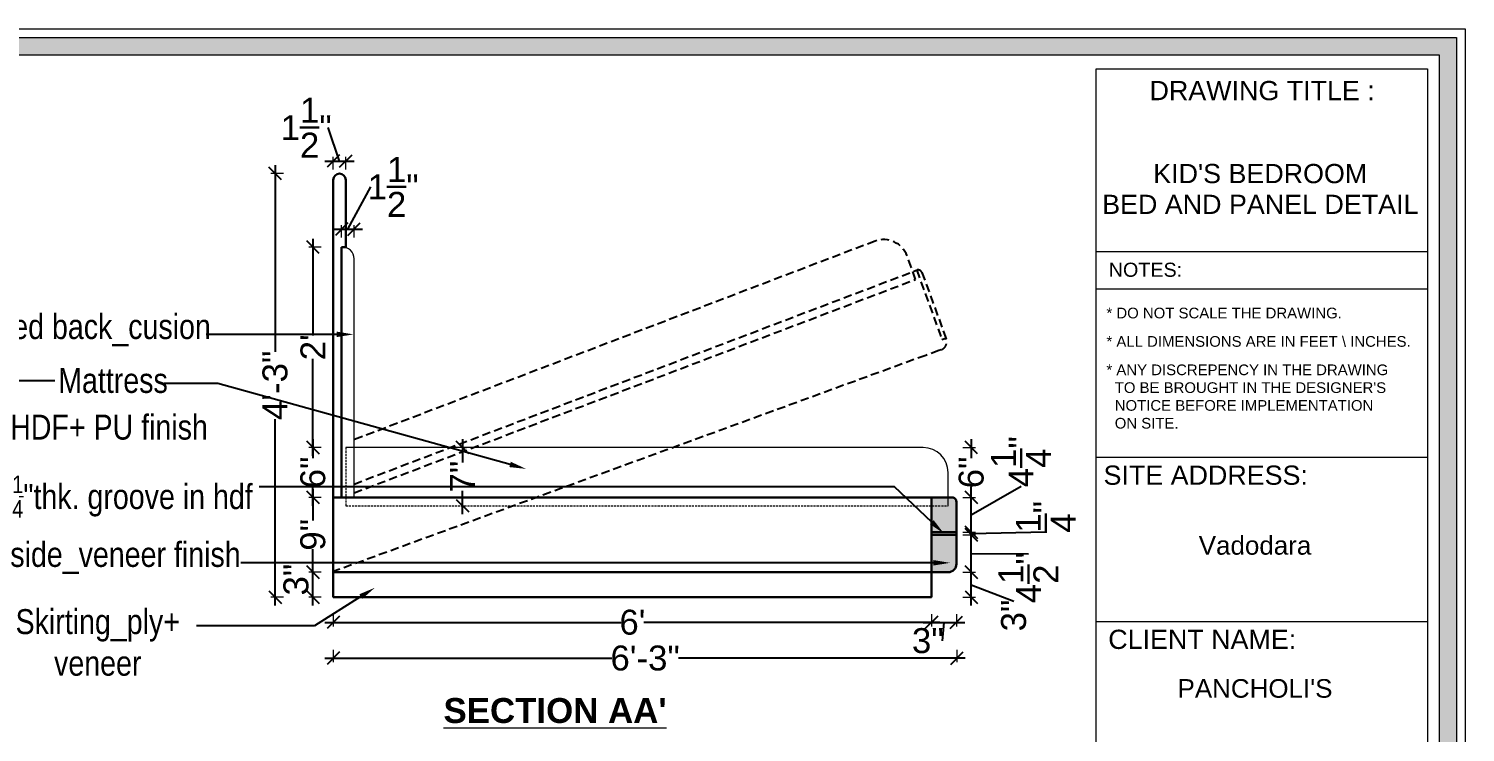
# Model space of a CAD drawing. Header units: millimetres. Extents: x 56222 to 3066687, y -650199 to -121287.
# Drawn here: x 131903.8 to 132076.5, y -183311.7 to -183227.1 of the extents above; entities that cross this region are included whole.
import ezdxf
from ezdxf import colors
from ezdxf.entities.mleader import LeaderData, LeaderLine
from ezdxf.enums import TextEntityAlignment as Align
from ezdxf.math import Vec2, Vec3

# ---------------------------------------------------------------- set-up
doc = ezdxf.new("R2010")
doc.units = ezdxf.units.MM
doc.header["$MEASUREMENT"] = 0
doc.header["$PDMODE"] = 35
for name, pattern in [('00 . GROUND FLOOR$0$DASHED', [0.75, 0.5, -0.25]), ('00-Floor Plan$0$DASHED', [0.75, 0.5, -0.25]), ('DASHEDX2', [1.5, 1, -0.5])]:
    doc.linetypes.add(name, pattern=pattern)
doc.layers.get('Defpoints').update_dxf_attribs({"color": 220})
for name, color, linetype, lineweight in [('$TD_AUDIT_GENERATED_(A0BDF17)', 32, 'Continuous', 30), ('DIM.', 250, 'Continuous', 13), ('Dimension', 10, 'DASHEDX2', 20), ('FURNITURE', 32, 'Continuous', 9), ('NAME PLATE', 7, 'Continuous', 25), ('Text', 7, 'Continuous', 15), ('wall', 7, 'Continuous', 30)]:
    doc.layers.add(name, color=color, linetype=linetype, lineweight=lineweight)
doc.layers.add('AR HATCH-7', color=7, linetype='Continuous')
doc.styles.add('Arial', font='arial.ttf')
doc.styles.get("Standard").update_dxf_attribs({"font": 'arial.ttf', "height": 6})
doc.styles.add('style4', font='ARIALN.TTF')
doc.dimstyles.new('Archana', dxfattribs={"dimtxt": 3, "dimasz": 1.5, "dimexe": 0.5, "dimexo": 0.5, "dimgap": 0, "dimtad": 0, "dimzin": 0, "dimdsep": 46, "dimlunit": 4, "dimtxsty": 'Arial', "dimblk": 'OBLIQUE', "dimcen": 0, "dimdle": 1, "dimclrd": 1, "dimclre": 1, "dimclrt": 5, "dimadec": 0, "dimazin": 0, "dimtfac": 1, "dimtofl": 0, "dimtmove": 1, "dimatfit": 3, "dimfxl": 1, "dimfxlon": 1, "dimtolj": 1, "dimtzin": 0, "dimlwd": 25, "dimlwe": -1, "dimarcsym": 0})

# ---------------------------------------------------------------- blocks, each defined once
blk = doc.blocks.new('_Oblique')
at = {"layer": 'wall', "color": 0, "lineweight": -2}
blk.add_line((-0.5, -0.5), (0.5, 0.5), dxfattribs=at)
blk = doc.blocks.new('*D817')
at = {"layer": 'Defpoints', "color": 0, "lineweight": 30, "transparency": 16777216}
for p in [(131937.94, -183292.45), (131940.39, -183292.45), (131940.39, -183295.45)]:
    blk.add_point(p, dxfattribs=at)
at = {"layer": 'FURNITURE', "color": 1, "lineweight": 25, "transparency": 16777216}
blk.add_line((131937.94, -183296.45), (131937.94, -183291.45), dxfattribs=at)
at = {"layer": 'FURNITURE', "color": 1, "transparency": 16777216}
for p, q in [((131938.94, -183292.45), (131937.44, -183292.45)), ((131938.94, -183295.45), (131937.44, -183295.45))]:
    blk.add_line(p, q, dxfattribs=at)
at = {"layer": 'FURNITURE', "color": 1, "lineweight": 25, "transparency": 16777216, "xscale": 1.5, "yscale": 1.5, "zscale": 1.5}
for p, rotation in [((131937.94, -183292.45), 90), ((131937.94, -183295.45), 270)]:
    blk.add_blockref('_Oblique', p, dxfattribs=dict(at, rotation=rotation))
at = {"layer": 'FURNITURE', "color": 5, "lineweight": 30, "transparency": 16777216, "insert": (131935.91, -183293.34), "char_height": 3, "attachment_point": 5, "rotation": 90, "style": 'Arial'}
blk.add_mtext('\\A1;3"', dxfattribs=at)
blk = doc.blocks.new('*D818')
at = {"layer": 'Defpoints', "color": 0, "lineweight": 30, "transparency": 16777216}
for p in [(131937.94, -183283.45), (131940.39, -183283.45), (131940.39, -183292.45)]:
    blk.add_point(p, dxfattribs=at)
at = {"layer": 'FURNITURE', "color": 1, "lineweight": 25, "transparency": 16777216}
for p, q in [((131937.94, -183282.45), (131937.94, -183286.22)), ((131937.94, -183293.45), (131937.94, -183289.67))]:
    blk.add_line(p, q, dxfattribs=at)
at = {"layer": 'FURNITURE', "color": 1, "transparency": 16777216}
for p, q in [((131938.94, -183283.45), (131937.44, -183283.45)), ((131938.94, -183292.45), (131937.44, -183292.45))]:
    blk.add_line(p, q, dxfattribs=at)
at = {"layer": 'FURNITURE', "color": 1, "lineweight": 25, "transparency": 16777216, "xscale": 1.5, "yscale": 1.5, "zscale": 1.5}
for p, rotation in [((131937.94, -183283.45), 90), ((131937.94, -183292.45), 270)]:
    blk.add_blockref('_Oblique', p, dxfattribs=dict(at, rotation=rotation))
at = {"layer": 'FURNITURE', "color": 5, "lineweight": 30, "transparency": 16777216, "insert": (131937.94, -183287.95), "char_height": 3, "attachment_point": 5, "rotation": 90, "style": 'Arial'}
blk.add_mtext('\\A1;9"', dxfattribs=at)
blk = doc.blocks.new('*D819')
at = {"layer": 'Defpoints', "color": 0, "lineweight": 30, "transparency": 16777216}
for p in [(131937.94, -183253.34), (131941.89, -183253.34, 0), (131941.89, -183277.45, 0)]:
    blk.add_point(p, dxfattribs=at)
at = {"layer": 'FURNITURE', "color": 1, "transparency": 16777216}
for p, q in [((131938.94, -183253.34), (131937.44, -183253.34)), ((131938.94, -183277.45), (131937.44, -183277.45))]:
    blk.add_line(p, q, dxfattribs=at)
at = {"layer": 'FURNITURE', "color": 1, "lineweight": 25, "transparency": 16777216}
for p, q in [((131937.94, -183252.34), (131937.94, -183263.99)), ((131937.94, -183278.45), (131937.94, -183266.8))]:
    blk.add_line(p, q, dxfattribs=at)
at = {"layer": 'FURNITURE', "color": 1, "lineweight": 25, "transparency": 16777216, "xscale": 1.5, "yscale": 1.5, "zscale": 1.5}
for p, rotation in [((131937.94, -183253.34), 90), ((131937.94, -183277.45), 270)]:
    blk.add_blockref('_Oblique', p, dxfattribs=dict(at, rotation=rotation))
at = {"layer": 'FURNITURE', "color": 5, "lineweight": 30, "transparency": 16777216, "insert": (131937.94, -183265.39), "char_height": 3, "attachment_point": 5, "rotation": 90, "style": 'Arial'}
blk.add_mtext("\\A1;2'", dxfattribs=at)
blk = doc.blocks.new('*D820')
at = {"layer": 'Defpoints', "color": 0, "lineweight": 30, "transparency": 16777216}
for p in [(131941.89, -183242.99), (131940.39, -183245.24), (131941.89, -183245.24)]:
    blk.add_point(p, dxfattribs=at)
at = {"layer": 'FURNITURE', "color": 1, "lineweight": 25, "transparency": 16777216}
for p, q in [((131941.14, -183242.99), (131939.79, -183238.97)), ((131939.39, -183242.99), (131942.89, -183242.99))]:
    blk.add_line(p, q, dxfattribs=at)
at = {"layer": 'FURNITURE', "color": 1, "transparency": 16777216}
for p, q in [((131940.39, -183243.99), (131940.39, -183242.49)), ((131941.89, -183243.99), (131941.89, -183242.49))]:
    blk.add_line(p, q, dxfattribs=at)
at = {"layer": 'FURNITURE', "color": 1, "lineweight": 25, "transparency": 16777216, "xscale": 1.5, "yscale": 1.5, "zscale": 1.5, "rotation": 180}
blk.add_blockref('_Oblique', (131940.39, -183242.99), dxfattribs=at)
at = {"layer": 'FURNITURE', "color": 1, "lineweight": 25, "transparency": 16777216, "xscale": 1.5, "yscale": 1.5, "zscale": 1.5}
blk.add_blockref('_Oblique', (131941.89, -183242.99), dxfattribs=at)
at = {"layer": 'FURNITURE', "color": 5, "lineweight": 30, "transparency": 16777216, "insert": (131937.12, -183238.97), "char_height": 3, "attachment_point": 5, "style": 'Arial'}
blk.add_mtext('\\A1;1{\\H1x;\\S1/2;}"', dxfattribs=at)
blk = doc.blocks.new('*D821')
at = {"layer": 'Defpoints', "color": 0, "lineweight": 30, "transparency": 16777216}
for p in [(131942.89, -183251.19), (131941.39, -183256.37), (131942.89, -183256.37, 0)]:
    blk.add_point(p, dxfattribs=at)
at = {"layer": 'FURNITURE', "color": 1, "lineweight": 25, "transparency": 16777216}
for p, q in [((131942.14, -183251.19), (131944.9, -183246.1)), ((131940.39, -183251.19), (131943.89, -183251.19))]:
    blk.add_line(p, q, dxfattribs=at)
at = {"layer": 'FURNITURE', "color": 1, "transparency": 16777216}
for p, q in [((131941.39, -183252.19), (131941.39, -183250.69)), ((131942.89, -183252.19), (131942.89, -183250.69))]:
    blk.add_line(p, q, dxfattribs=at)
at = {"layer": 'FURNITURE', "color": 1, "lineweight": 25, "transparency": 16777216, "xscale": 1.5, "yscale": 1.5, "zscale": 1.5, "rotation": 180}
blk.add_blockref('_Oblique', (131941.39, -183251.19), dxfattribs=at)
at = {"layer": 'FURNITURE', "color": 1, "lineweight": 25, "transparency": 16777216, "xscale": 1.5, "yscale": 1.5, "zscale": 1.5}
blk.add_blockref('_Oblique', (131942.89, -183251.19), dxfattribs=at)
at = {"layer": 'FURNITURE', "color": 5, "lineweight": 30, "transparency": 16777216, "insert": (131947.58, -183246.1), "char_height": 3, "attachment_point": 5, "style": 'Arial'}
blk.add_mtext('\\A1;1{\\H1x;\\S1/2;}"', dxfattribs=at)
blk = doc.blocks.new('*D822')
at = {"layer": 'Defpoints', "color": 0, "lineweight": 30, "transparency": 16777216}
for p in [(132012.33, -183292.45), (131940.39, -183295.45), (132012.33, -183298.48)]:
    blk.add_point(p, dxfattribs=at)
at = {"layer": 'FURNITURE', "color": 1, "lineweight": 25, "transparency": 16777216}
for p, q in [((131939.39, -183298.48), (131974.97, -183298.48)), ((132013.33, -183298.48), (131977.75, -183298.48))]:
    blk.add_line(p, q, dxfattribs=at)
at = {"layer": 'FURNITURE', "color": 1, "transparency": 16777216}
for p, q in [((131940.39, -183297.48), (131940.39, -183298.98)), ((132012.33, -183297.48), (132012.33, -183298.98))]:
    blk.add_line(p, q, dxfattribs=at)
at = {"layer": 'FURNITURE', "color": 1, "lineweight": 25, "transparency": 16777216, "xscale": 1.5, "yscale": 1.5, "zscale": 1.5, "rotation": 180}
blk.add_blockref('_Oblique', (131940.39, -183298.48), dxfattribs=at)
at = {"layer": 'FURNITURE', "color": 1, "lineweight": 25, "transparency": 16777216, "xscale": 1.5, "yscale": 1.5, "zscale": 1.5}
blk.add_blockref('_Oblique', (132012.33, -183298.48), dxfattribs=at)
at = {"layer": 'FURNITURE', "color": 5, "lineweight": 30, "transparency": 16777216, "insert": (131976.36, -183298.48), "char_height": 3, "attachment_point": 5, "style": 'Arial'}
blk.add_mtext("\\A1;6'", dxfattribs=at)
blk = doc.blocks.new('*D823')
at = {"layer": 'Defpoints', "color": 0, "lineweight": 30, "transparency": 16777216}
for p in [(131940.39, -183244.49), (131933.39, -183295.45), (131940.39, -183295.45)]:
    blk.add_point(p, dxfattribs=at)
at = {"layer": 'FURNITURE', "color": 1, "lineweight": 25, "transparency": 16777216}
for p, q in [((131933.39, -183243.49), (131933.39, -183265.92)), ((131933.39, -183296.45), (131933.39, -183274.02))]:
    blk.add_line(p, q, dxfattribs=at)
at = {"layer": 'FURNITURE', "color": 1, "transparency": 16777216}
for p, q in [((131934.39, -183244.49), (131932.89, -183244.49)), ((131934.39, -183295.45), (131932.89, -183295.45))]:
    blk.add_line(p, q, dxfattribs=at)
at = {"layer": 'FURNITURE', "color": 1, "lineweight": 25, "transparency": 16777216, "xscale": 1.5, "yscale": 1.5, "zscale": 1.5}
for p, rotation in [((131933.39, -183244.49), 90), ((131933.39, -183295.45), 270)]:
    blk.add_blockref('_Oblique', p, dxfattribs=dict(at, rotation=rotation))
at = {"layer": 'FURNITURE', "color": 5, "lineweight": 30, "transparency": 16777216, "insert": (131933.39, -183269.97), "char_height": 3, "attachment_point": 5, "rotation": 90, "style": 'Arial'}
blk.add_mtext('\\A1;4\'-3"', dxfattribs=at)
blk = doc.blocks.new('*D824')
at = {"layer": 'Defpoints', "color": 0, "lineweight": 30, "transparency": 16777216}
for p in [(131955.92, -183277.45), (131955.92, -183284.45, 0), (131955.92, -183284.45)]:
    blk.add_point(p, dxfattribs=at)
at = {"layer": 'FURNITURE', "color": 1, "lineweight": 25, "transparency": 16777216}
for p, q in [((131955.92, -183276.45), (131955.92, -183279.24)), ((131955.92, -183285.45), (131955.92, -183282.66))]:
    blk.add_line(p, q, dxfattribs=at)
at = {"layer": 'FURNITURE', "color": 1, "transparency": 16777216}
for p, q in [((131955.92, -183277.45), (131956.42, -183277.45)), ((131955.92, -183284.45), (131956.42, -183284.45))]:
    blk.add_line(p, q, dxfattribs=at)
at = {"layer": 'FURNITURE', "color": 1, "lineweight": 25, "transparency": 16777216, "xscale": 1.5, "yscale": 1.5, "zscale": 1.5}
for p, rotation in [((131955.92, -183277.45), 90), ((131955.92, -183284.45), 270)]:
    blk.add_blockref('_Oblique', p, dxfattribs=dict(at, rotation=rotation))
at = {"layer": 'FURNITURE', "color": 5, "lineweight": 30, "transparency": 16777216, "insert": (131955.92, -183280.95), "char_height": 3, "attachment_point": 5, "rotation": 90, "style": 'Arial'}
blk.add_mtext('\\A1;7"', dxfattribs=at)
blk = doc.blocks.new('*D825')
at = {"layer": 'Defpoints', "color": 0, "lineweight": 30, "transparency": 16777216}
for p in [(132015.33, -183288.97), (132012.33, -183292.45), (132015.33, -183298.48)]:
    blk.add_point(p, dxfattribs=at)
at = {"layer": 'FURNITURE', "color": 1, "lineweight": 25, "transparency": 16777216}
for p, q in [((132011.33, -183298.48), (132016.33, -183298.48)), ((132013.83, -183298.48), (132013.61, -183300.7))]:
    blk.add_line(p, q, dxfattribs=at)
at = {"layer": 'FURNITURE', "color": 1, "transparency": 16777216}
for p, q in [((132012.33, -183297.48), (132012.33, -183298.98)), ((132015.33, -183297.48), (132015.33, -183298.98))]:
    blk.add_line(p, q, dxfattribs=at)
at = {"layer": 'FURNITURE', "color": 1, "lineweight": 25, "transparency": 16777216, "xscale": 1.5, "yscale": 1.5, "zscale": 1.5, "rotation": 180}
blk.add_blockref('_Oblique', (132012.33, -183298.48), dxfattribs=at)
at = {"layer": 'FURNITURE', "color": 1, "lineweight": 25, "transparency": 16777216, "xscale": 1.5, "yscale": 1.5, "zscale": 1.5}
blk.add_blockref('_Oblique', (132015.33, -183298.48), dxfattribs=at)
at = {"layer": 'FURNITURE', "color": 5, "lineweight": 30, "transparency": 16777216, "insert": (132011.89, -183300.7), "char_height": 3, "attachment_point": 5, "style": 'Arial'}
blk.add_mtext('\\A1;3"', dxfattribs=at)
blk = doc.blocks.new('*D826')
at = {"layer": 'Defpoints', "color": 0, "lineweight": 30, "transparency": 16777216}
for p in [(131940.39, -183291.33, 0), (132015.39, -183291.33), (131940.39, -183302.79)]:
    blk.add_point(p, dxfattribs=at)
at = {"layer": 'FURNITURE', "color": 1, "transparency": 16777216}
for p, q in [((131940.39, -183301.79), (131940.39, -183303.29)), ((132015.39, -183301.79), (132015.39, -183303.29))]:
    blk.add_line(p, q, dxfattribs=at)
at = {"layer": 'FURNITURE', "color": 1, "lineweight": 25, "transparency": 16777216}
for p, q in [((131939.39, -183302.79), (131973.89, -183302.79)), ((132016.39, -183302.79), (131981.89, -183302.79))]:
    blk.add_line(p, q, dxfattribs=at)
at = {"layer": 'FURNITURE', "color": 1, "lineweight": 25, "transparency": 16777216, "xscale": 1.5, "yscale": 1.5, "zscale": 1.5, "rotation": 180}
blk.add_blockref('_Oblique', (131940.39, -183302.79), dxfattribs=at)
at = {"layer": 'FURNITURE', "color": 1, "lineweight": 25, "transparency": 16777216, "xscale": 1.5, "yscale": 1.5, "zscale": 1.5}
blk.add_blockref('_Oblique', (132015.39, -183302.79), dxfattribs=at)
at = {"layer": 'FURNITURE', "color": 5, "lineweight": 30, "transparency": 16777216, "insert": (131977.89, -183302.79), "char_height": 3, "attachment_point": 5, "style": 'Arial'}
blk.add_mtext('\\A1;6\'-3"', dxfattribs=at)
blk = doc.blocks.new('*D834')
at = {"layer": 'Defpoints', "color": 0, "lineweight": 30, "transparency": 16777216}
for p in [(131941.89, -183277.45, 0), (131937.94, -183283.45), (131941.89, -183283.45)]:
    blk.add_point(p, dxfattribs=at)
at = {"layer": 'FURNITURE', "color": 1, "transparency": 16777216}
for p, q in [((131938.94, -183277.45), (131937.44, -183277.45)), ((131938.94, -183283.45), (131937.44, -183283.45))]:
    blk.add_line(p, q, dxfattribs=at)
at = {"layer": 'FURNITURE', "color": 1, "lineweight": 25, "transparency": 16777216}
for p, q in [((131937.94, -183276.45), (131937.94, -183278.72)), ((131937.94, -183284.45), (131937.94, -183282.18))]:
    blk.add_line(p, q, dxfattribs=at)
at = {"layer": 'FURNITURE', "color": 1, "lineweight": 25, "transparency": 16777216, "xscale": 1.5, "yscale": 1.5, "zscale": 1.5}
for p, rotation in [((131937.94, -183277.45), 90), ((131937.94, -183283.45), 270)]:
    blk.add_blockref('_Oblique', p, dxfattribs=dict(at, rotation=rotation))
at = {"layer": 'FURNITURE', "color": 5, "lineweight": 30, "transparency": 16777216, "insert": (131937.94, -183280.45), "char_height": 3, "attachment_point": 5, "rotation": 90, "style": 'Arial'}
blk.add_mtext('\\A1;6"', dxfattribs=at)
blk = doc.blocks.new('*D837')
at = {"layer": 'Defpoints', "color": 0, "lineweight": 30, "transparency": 16777216}
for p in [(132014.18, -183292.45), (132017.12, -183292.45), (132014.22, -183295.45)]:
    blk.add_point(p, dxfattribs=at)
at = {"layer": 'FURNITURE', "color": 1, "lineweight": 25, "transparency": 16777216}
for p, q in [((132017.12, -183296.45), (132017.12, -183291.45)), ((132017.12, -183293.95), (132022.22, -183295.93))]:
    blk.add_line(p, q, dxfattribs=at)
at = {"layer": 'FURNITURE', "color": 1, "transparency": 16777216}
for p, q in [((132016.12, -183292.45), (132017.62, -183292.45)), ((132016.12, -183295.45), (132017.62, -183295.45))]:
    blk.add_line(p, q, dxfattribs=at)
at = {"layer": 'FURNITURE', "color": 1, "lineweight": 25, "transparency": 16777216, "xscale": 1.5, "yscale": 1.5, "zscale": 1.5}
for p, rotation in [((132017.12, -183292.45), 90), ((132017.12, -183295.45), 270)]:
    blk.add_blockref('_Oblique', p, dxfattribs=dict(at, rotation=rotation))
at = {"layer": 'FURNITURE', "color": 5, "lineweight": 30, "transparency": 16777216, "insert": (132022.22, -183297.66), "char_height": 3, "attachment_point": 5, "rotation": 90, "style": 'Arial'}
blk.add_mtext('\\A1;3"', dxfattribs=at)
blk = doc.blocks.new('*D838')
at = {"layer": 'Defpoints', "color": 0, "lineweight": 30, "transparency": 16777216}
for p in [(132013.18, -183287.95), (132017.12, -183287.95), (132013.18, -183292.45)]:
    blk.add_point(p, dxfattribs=at)
at = {"layer": 'FURNITURE', "color": 1, "transparency": 16777216}
for p, q in [((132016.12, -183287.95), (132017.62, -183287.95)), ((132016.12, -183292.45), (132017.62, -183292.45))]:
    blk.add_line(p, q, dxfattribs=at)
at = {"layer": 'FURNITURE', "color": 1, "lineweight": 25, "transparency": 16777216}
for p, q in [((132017.12, -183293.45), (132017.12, -183286.95)), ((132017.12, -183290.2), (132023.99, -183290.23))]:
    blk.add_line(p, q, dxfattribs=at)
at = {"layer": 'FURNITURE', "color": 1, "lineweight": 25, "transparency": 16777216, "xscale": 1.5, "yscale": 1.5, "zscale": 1.5}
for p, rotation in [((132017.12, -183287.95), 90), ((132017.12, -183292.45), 270)]:
    blk.add_blockref('_Oblique', p, dxfattribs=dict(at, rotation=rotation))
at = {"layer": 'FURNITURE', "color": 5, "lineweight": 30, "transparency": 16777216, "insert": (132023.99, -183293.11), "char_height": 3, "attachment_point": 5, "rotation": 90, "style": 'Arial'}
blk.add_mtext('\\A1;4{\\H1x;\\S1/2;}"', dxfattribs=at)
blk = doc.blocks.new('*D839')
at = {"layer": 'Defpoints', "color": 0, "lineweight": 30, "transparency": 16777216}
for p in [(132014.64, -183287.65), (132014.64, -183287.95), (132017.12, -183287.65)]:
    blk.add_point(p, dxfattribs=at)
at = {"layer": 'FURNITURE', "color": 1, "lineweight": 25, "transparency": 16777216}
for p, q in [((132017.12, -183288.95), (132017.12, -183286.65)), ((132017.12, -183287.8), (132026.08, -183287.58))]:
    blk.add_line(p, q, dxfattribs=at)
at = {"layer": 'FURNITURE', "color": 1, "transparency": 16777216}
for p, q in [((132016.12, -183287.65), (132017.62, -183287.65)), ((132016.12, -183287.95), (132017.62, -183287.95))]:
    blk.add_line(p, q, dxfattribs=at)
at = {"layer": 'FURNITURE', "color": 1, "lineweight": 25, "transparency": 16777216, "xscale": 1.5, "yscale": 1.5, "zscale": 1.5}
for p, rotation in [((132017.12, -183287.65), 90), ((132017.12, -183287.95), 270)]:
    blk.add_blockref('_Oblique', p, dxfattribs=dict(at, rotation=rotation))
at = {"layer": 'FURNITURE', "color": 5, "lineweight": 30, "transparency": 16777216, "insert": (132026.08, -183285.79), "char_height": 3, "attachment_point": 5, "rotation": 90, "style": 'Arial'}
blk.add_mtext('\\A1;{\\H1x;\\S1/4;}"', dxfattribs=at)
blk = doc.blocks.new('*D840')
at = {"layer": 'Defpoints', "color": 0, "lineweight": 30, "transparency": 16777216}
for p in [(132014.64, -183283.45), (132017.12, -183283.45), (132014.64, -183287.65)]:
    blk.add_point(p, dxfattribs=at)
at = {"layer": 'FURNITURE', "color": 1, "lineweight": 25, "transparency": 16777216}
for p, q in [((132017.12, -183285.55), (132023.1, -183282.09)), ((132017.12, -183288.65), (132017.12, -183282.45))]:
    blk.add_line(p, q, dxfattribs=at)
at = {"layer": 'FURNITURE', "color": 1, "transparency": 16777216}
for p, q in [((132016.12, -183283.45), (132017.62, -183283.45)), ((132016.12, -183287.65), (132017.62, -183287.65))]:
    blk.add_line(p, q, dxfattribs=at)
at = {"layer": 'FURNITURE', "color": 1, "lineweight": 25, "transparency": 16777216, "xscale": 1.5, "yscale": 1.5, "zscale": 1.5}
for p, rotation in [((132017.12, -183283.45), 90), ((132017.12, -183287.65), 270)]:
    blk.add_blockref('_Oblique', p, dxfattribs=dict(at, rotation=rotation))
at = {"layer": 'FURNITURE', "color": 5, "lineweight": 30, "transparency": 16777216, "insert": (132023.1, -183279.16), "char_height": 3, "attachment_point": 5, "rotation": 90, "style": 'Arial'}
blk.add_mtext('\\A1;4{\\H1x;\\S1/4;}"', dxfattribs=at)
blk = doc.blocks.new('*D841')
at = {"layer": 'Defpoints', "color": 0, "lineweight": 30, "transparency": 16777216}
for p in [(132009.47, -183277.45), (132017.12, -183277.45), (132014.33, -183283.45)]:
    blk.add_point(p, dxfattribs=at)
at = {"layer": 'FURNITURE', "color": 1, "transparency": 16777216}
for p, q in [((132016.12, -183277.45), (132017.62, -183277.45)), ((132016.12, -183283.45), (132017.62, -183283.45))]:
    blk.add_line(p, q, dxfattribs=at)
at = {"layer": 'FURNITURE', "color": 1, "lineweight": 25, "transparency": 16777216}
for p, q in [((132017.12, -183276.45), (132017.12, -183278.72)), ((132017.12, -183284.45), (132017.12, -183282.18))]:
    blk.add_line(p, q, dxfattribs=at)
at = {"layer": 'FURNITURE', "color": 1, "lineweight": 25, "transparency": 16777216, "xscale": 1.5, "yscale": 1.5, "zscale": 1.5}
for p, rotation in [((132017.12, -183277.45), 90), ((132017.12, -183283.45), 270)]:
    blk.add_blockref('_Oblique', p, dxfattribs=dict(at, rotation=rotation))
at = {"layer": 'FURNITURE', "color": 5, "lineweight": 30, "transparency": 16777216, "insert": (132017.12, -183280.45), "char_height": 3, "attachment_point": 5, "rotation": 90, "style": 'Arial'}
blk.add_mtext('\\A1;6"', dxfattribs=at)

msp = doc.modelspace()

# ---------------------------------------------------------------- hatches: boundary and pattern name
at = {"layer": 'AR HATCH-7', "lineweight": 30, "true_color": 0xb5af9b}
h = msp.add_hatch(color=253, dxfattribs=at)
h.dxf.hatch_style = 1
edge = h.paths.add_edge_path()
edge.add_line((132015.326, -183287.948), (132012.333, -183287.948))
edge.add_line((132012.333, -183287.948), (132012.333, -183292.448))
edge.add_line((132012.333, -183292.448), (132014.03, -183292.448))
edge.add_line((132014.03, -183292.448), (132014.33, -183292.448))
edge.add_arc((132014.33, -183291.448), 1, 270, 360.11075)
edge.add_line((132015.33, -183291.446), (132015.326, -183287.948))
edge = h.paths.add_edge_path()
edge.add_arc((132014.82, -183283.95), 0.502, 0.03365, 89.91503)
edge.add_line((132014.821, -183283.448), (132014.325, -183283.448))
edge.add_line((132014.325, -183283.448), (132014.325, -183283.448))
edge.add_line((132014.325, -183283.448), (132012.333, -183283.448))
edge.add_line((132012.333, -183283.448), (132012.333, -183287.648))
edge.add_line((132012.333, -183287.648), (132015.326, -183287.648))
edge.add_line((132015.326, -183287.648), (132015.322, -183283.95))
h.paths.add_polyline_path([(132014.325, -183283.448), (132012.333, -183283.448)], flags=16)
at = {"layer": 'Dimension', "linetype": 'Continuous', "true_color": 0xd39e00}
h = msp.add_hatch(color=42, dxfattribs=at)
h.paths.add_polyline_path([(131778.981, -183228.11), (131778.981, -183436.814), (132075.488, -183436.814), (132075.488, -183228.11)])
h.paths.add_polyline_path([(131781.062, -183434.733), (132073.407, -183434.733), (132073.407, -183230.191), (131781.062, -183230.191)], flags=16)

# ---------------------------------------------------------------- linework, layer by layer
at = {"layer": '$TD_AUDIT_GENERATED_(A0BDF17)', "linetype": '00 . GROUND FLOOR$0$DASHED', "lineweight": 25, "ltscale": 2}
for p, q in [((132005.555, -183252.613), (131942.893, -183276.521)), ((132010.426, -183257.223), (132009.4, -183254.406)), ((131942.893, -183282.903, 0), (132010.426, -183257.223)), ((132010.55, -183256.114), (132013.596, -183264.46)), ((132013.596, -183264.46), (132014.065, -183264.289)), ((132011.632, -183266.362), (131940.393, -183292.382))]:
    msp.add_line(p, q, dxfattribs=at)
msp.add_lwpolyline([(131942.893, -183281.839), (132010.549, -183256.114)], dxfattribs=at)
msp.add_lwpolyline([(132011.18, -183256.384), (132014.106, -183264.397, -0.4142136), (132013.508, -183265.679), (132013.226, -183265.781), (132011.632, -183266.362)], format="xyb", dxfattribs=at)
for centre, radius, start in [((132006.581, -183255.432), 3, 20), ((132010.721, -183256.585), 0.501, 16.41987)]:
    msp.add_arc(centre, radius, start, 110, dxfattribs=at)
at = {"layer": 'Dimension', "color": 42, "linetype": 'Continuous', "true_color": 0xd39e00}
for p, q in [((132071.998, -183253.918), (132032.156, -183253.918)), ((132071.998, -183258.407), (132032.156, -183258.407)), ((132071.998, -183278.656), (132032.156, -183278.656)), ((132071.998, -183298.404), (132032.156, -183298.404))]:
    msp.add_line(p, q, dxfattribs=at)
for points in [[(131777.94, -183227.069), (132076.528, -183227.069), (132076.528, -183437.854), (131777.94, -183437.854)], [(131778.981, -183228.11), (132075.488, -183228.11), (132075.488, -183436.814), (131778.981, -183436.814)], [(131781.062, -183230.191), (132073.407, -183230.191), (132073.407, -183434.733), (131781.062, -183434.733)]]:
    msp.add_lwpolyline(points, close=True, dxfattribs=at)
at = {"layer": 'Dimension', "color": 42, "linetype": 'ByBlock', "true_color": 0xd39e00}
msp.add_lwpolyline([(132032.156, -183433.02), (132032.156, -183231.904), (132071.998, -183231.904), (132071.998, -183433.02)], close=True, dxfattribs=at)
at = {"layer": 'FURNITURE', "lineweight": 30, "ltscale": 0.5}
for p, q in [((131940.393, -183245.241), (131940.393, -183281.448, 0)), ((131941.893, -183245.241), (131941.893, -183250.335, 0)), ((131940.393, -183275.448, 0), (131940.393, -183281.448)), ((131940.393, -183281.448, 0), (131940.393, -183295.448))]:
    msp.add_line(p, q, dxfattribs=at)
at = {"layer": 'FURNITURE', "lineweight": 30}
for p, q in [((131941.893, -183249.335), (131941.893, -183253.344)), ((131941.893, -183253.344), (131941.393, -183253.344)), ((131941.393, -183253.344), (131941.393, -183283.448)), ((132012.333, -183283.448), (132012.333, -183295.448))]:
    msp.add_line(p, q, dxfattribs=at)
at = {"layer": 'FURNITURE', "lineweight": 5, "ltscale": 0.5}
for p, q in [((131942.893, -183283.448, 0), (131942.894, -183254.72, 0)), ((132011.325, -183277.448), (131941.893, -183277.448, 0)), ((132014.325, -183284.448), (132014.325, -183280.448))]:
    msp.add_line(p, q, dxfattribs=at)
at = {"layer": 'FURNITURE', "linetype": '00-Floor Plan$0$DASHED', "lineweight": 5, "ltscale": 0.5}
for p, q in [((131941.893, -183277.448, 0), (131941.893, -183284.448, 0)), ((131941.893, -183284.448, 0), (132014.325, -183284.448))]:
    msp.add_line(p, q, dxfattribs=at)
at = {"layer": 'FURNITURE', "lineweight": 30, "ltscale": 0.5}
msp.add_lwpolyline([(131940.393, -183283.448), (132014.821, -183283.448)], dxfattribs=at)
msp.add_lwpolyline([(132015.321, -183283.917), (132015.33, -183291.448, -0.4142136), (132014.33, -183292.448), (132014.03, -183292.448), (132012.333, -183292.448)], format="xyb", dxfattribs=at)
at = {"layer": 'FURNITURE', "lineweight": 30}
msp.add_lwpolyline([(132012.333, -183287.648), (132015.326, -183287.648), (132015.326, -183287.948), (132012.333, -183287.948)], close=True, dxfattribs=at)
at = {"layer": 'FURNITURE', "lineweight": 30, "ltscale": 0.5}
msp.add_lwpolyline([(132012.333, -183292.448), (131940.393, -183292.448), (131940.393, -183295.448), (132012.333, -183295.448)], close=True, dxfattribs=at)
at = {"layer": 'FURNITURE', "lineweight": 30}
msp.add_arc((131941.143, -183245.241), 0.75, 0, 180, dxfattribs=at)
at = {"layer": 'FURNITURE', "lineweight": 5, "ltscale": 0.5, "extrusion": (-2.07881e-08, -1.73929e-09, 1)}
msp.add_arc((131941.512, -183254.72, -0.002), 1.382, 358.43133, 94.94096, dxfattribs=at)
at = {"layer": 'FURNITURE', "lineweight": 5, "ltscale": 0.5}
msp.add_arc((132011.325, -183280.448), 3, 0, 90, dxfattribs=at)
at = {"layer": 'FURNITURE', "lineweight": 30, "ltscale": 0.5}
msp.add_arc((132014.821, -183283.95), 0.501, 356.41987, 90, dxfattribs=at)

# ---------------------------------------------------------------- texts
at = {"layer": 'DIM.', "color": 1, "insert": (131953.642, -183307.587), "char_height": 3, "attachment_point": 1}
msp.add_mtext_dynamic_manual_height_columns("{\\fArial|b1|i0|c0|p34;\\LSECTION AA'}", width=111.55884, gutter_width=1, heights=[0], dxfattribs=at)
at = {"layer": 'NAME PLATE', "style": 'Arial'}
for s, height, p in [('DRAWING TITLE : ', 2.31139, (132052.55, -183235.667)), ("KID'S BEDROOM", 2.31139, (132051.868, -183245.647)), ('BED AND PANEL DETAIL', 2.31139, (132051.878, -183249.351)), ('NOTES:', 1.6983, (132038.066, -183256.913)), ('SITE ADDRESS:', 2.31139, (132045.314, -183281.931)), ('Vadodara', 2.2344, (132051.241, -183290.342)), ('CLIENT NAME:', 2.31139, (132044.893, -183301.679)), ("PANCHOLI'S", 2.2344, (132051.241, -183307.547))]:
    msp.add_text(s, height=height, dxfattribs=at).set_placement(p, align=Align.CENTER)
at = {"layer": 'NAME PLATE', "char_height": 1.28448, "width": 49.62615, "attachment_point": 1, "style": 'Arial'}
for s, insert in [('* DO NOT SCALE THE DRAWING.', (132033.373, -183260.63)), ('* ALL DIMENSIONS ARE IN FEET \\\\ INCHES.', (132033.373, -183264.045)), ("* ANY DISCREPENCY IN THE DRAWING \\P  TO BE BROUGHT IN THE DESIGNER'S\\P  NOTICE BEFORE IMPLEMENTATION \\P  ON SITE.", (132033.373, -183267.461))]:
    msp.add_mtext(s, dxfattribs=dict(at, insert=insert))

# ---------------------------------------------------------------- dimensions: what is measured, and where the dimension line sits
at = {"layer": 'FURNITURE', "lineweight": 30}
for base, p1, p2, picture, middle in [((131941.893, -183242.991), (131940.393, -183245.241), (131941.893, -183245.241), '*D820', (131939.792, -183238.973)), ((131942.893, -183251.189), (131941.393, -183256.37), (131942.893, -183256.37, 0), '*D821', (131944.902, -183246.096)), ((132015.327, -183298.48), (132012.333, -183292.448), (132015.327, -183288.968), '*D825', (132013.612, -183300.702))]:
    dim = msp.add_linear_dim(base=base, p1=p1, p2=p2, dimstyle='Archana', dxfattribs=at)
    dim.commit()
    dim.dimension.update_dxf_attribs({"geometry": picture, "text_midpoint": middle, "dimtype": 160})
for base, p1, p2, picture, middle in [((131933.393, -183295.448), (131940.393, -183244.491), (131940.393, -183295.448), '*D823', (131933.393, -183269.969)), ((131937.94, -183253.338), (131941.893, -183277.448, 0), (131941.893, -183253.338, 0), '*D819', (131937.94, -183265.393)), ((131937.94, -183283.448), (131941.893, -183277.448, 0), (131941.893, -183283.448), '*D834', (131937.94, -183280.448)), ((131955.924, -183284.448), (131955.924, -183277.448), (131955.924, -183284.448, 0), '*D824', (131955.924, -183280.948)), ((132017.118, -183277.448), (132014.325, -183283.448), (132009.471, -183277.448), '*D841', (132017.118, -183280.448)), ((131937.94, -183283.448), (131940.393, -183292.448), (131940.393, -183283.448), '*D818', (131937.94, -183287.948)), ((131937.94, -183292.448), (131940.393, -183295.448), (131940.393, -183292.448), '*D817', (131935.907, -183293.338))]:
    dim = msp.add_linear_dim(base=base, p1=p1, p2=p2, angle=90, dimstyle='Archana', dxfattribs=at)
    dim.commit()
    dim.dimension.update_dxf_attribs({"geometry": picture, "text_midpoint": middle})
for base, p1, p2, picture, middle in [((132017.118, -183283.448), (132014.645, -183287.648), (132014.645, -183283.448), '*D840', (132023.096, -183282.087)), ((132017.118, -183287.648), (132014.645, -183287.948), (132014.645, -183287.648), '*D839', (132026.08, -183287.575)), ((132017.118, -183287.948), (132013.181, -183292.448), (132013.181, -183287.948), '*D838', (132023.989, -183290.234)), ((132017.118, -183292.448), (132014.219, -183295.448), (132014.18, -183292.448), '*D837', (132022.216, -183295.932))]:
    dim = msp.add_linear_dim(base=base, p1=p1, p2=p2, angle=90, dimstyle='Archana', dxfattribs=at)
    dim.commit()
    dim.dimension.update_dxf_attribs({"geometry": picture, "text_midpoint": middle, "dimtype": 160})
for base, p1, p2, picture, middle in [((131940.393, -183302.794), (132015.387, -183291.332), (131940.393, -183291.332, 0), '*D826', (131977.89, -183302.794)), ((132012.333, -183298.48), (131940.393, -183295.448), (132012.333, -183292.448), '*D822', (131976.363, -183298.48))]:
    dim = msp.add_linear_dim(base=base, p1=p1, p2=p2, dimstyle='Archana', dxfattribs=at)
    dim.commit()
    dim.dimension.update_dxf_attribs({"geometry": picture, "text_midpoint": middle})

# ---------------------------------------------------------------- leaders
at = {"layer": 'Text', "color": 1, "lineweight": 0, "ltscale": 20}
ml = msp.add_multileader_mtext('Standard', dxfattribs=at)
ml.set_content('Bed back_cusion', color=1, style='style4')
ml.set_leader_properties()
ml.build(insert=Vec2(0, 0))
ml.multileader.update_dxf_attribs({"dogleg_length": 2.025, "arrow_head_size": 2})
ctx = ml.context
ctx.base_point, ctx.char_height, ctx.arrow_head_size, ctx.landing_gap_size, ctx.plane_origin = Vec3(131899.332, -183263.16), 3, 2, 0.4, Vec3(131829.618, -183263.16)
ctx.text_align_type = 1
notes = []
notes.append((ctx, [(0, (1, 1, 0), (131891.974, -183263.16), (1, 0), 7.358, [(0, [(131878.695, -183263.16)], 0, [])])]))
ctx.mtext.insert, ctx.mtext.alignment = Vec3(131912.573, -183261.398), 2
ml = msp.add_multileader_mtext('Standard', dxfattribs=at)
ml.set_content('', color=1, style='style4')
ml.set_leader_properties()
ml.build(insert=Vec2(0, 0))
ml.multileader.update_dxf_attribs({"dogleg_length": 6.421, "arrow_head_size": 2})
ctx = ml.context
ctx.base_point, ctx.char_height, ctx.arrow_head_size, ctx.landing_gap_size, ctx.plane_origin = Vec3(131924.302, -183263.837), 3, 2, 0.4, Vec3(131959.048, -183263.837)
notes.append((ctx, [(0, (1, 1, 0), (131931.522, -183263.837), (-1, 0), 6.421, [(0, [(131942.808, -183263.837)], 0, [])])]))
ctx.mtext.insert = Vec3(131924.702, -183262.337)
ml = msp.add_multileader_mtext('Standard', dxfattribs=at)
ml.set_content('Mattress', color=1, style='style4')
ml.set_leader_properties()
ml.build(insert=Vec2(0, 0))
ml.multileader.update_dxf_attribs({"dogleg_length": 2.025, "arrow_head_size": 2})
ctx = ml.context
ctx.base_point, ctx.char_height, ctx.arrow_head_size, ctx.landing_gap_size, ctx.plane_origin = Vec3(131906.903, -183269.404), 3, 2, 0.4, Vec3(131829.816, -183279.831)
notes.append((ctx, [(0, (1, 1, 0), (131900.504, -183269.404), (1, 0), 6.399, [(0, [(131874.713, -183279.831)], 0, [])])]))
ctx.mtext.insert = Vec3(131907.303, -183267.88)
ml = msp.add_multileader_mtext('Standard', dxfattribs=at)
ml.set_content('', color=1, style='style4')
ml.set_leader_properties()
ml.build(insert=Vec2(0, 0))
ml.multileader.update_dxf_attribs({"dogleg_length": 6.421, "arrow_head_size": 2})
ctx = ml.context
ctx.base_point, ctx.char_height, ctx.arrow_head_size, ctx.landing_gap_size, ctx.plane_origin = Vec3(131919.265, -183269.759), 3, 2, 0.4, Vec3(131959.048, -183269.759)
notes.append((ctx, [(0, (1, 1, 0), (131926.485, -183269.759), (-1, 0), 6.421, [(0, [(131963.577, -183280.019)], 0, [])])]))
ctx.mtext.insert = Vec3(131919.665, -183268.259)
ml = msp.add_multileader_mtext('Standard', dxfattribs=at)
ml.set_content('\\A1;{\\H1x;HDF+ PU finish}', color=1, style='style4')
ml.set_leader_properties()
ml.build(insert=Vec2(0, 0))
ml.multileader.update_dxf_attribs({"dogleg_length": 2.025, "arrow_head_size": 2})
ctx = ml.context
ctx.base_point, ctx.char_height, ctx.arrow_head_size, ctx.landing_gap_size, ctx.plane_origin = Vec3(131901.382, -183275.021), 3, 2, 0.4, Vec3(131829.816, -183278.412)
ctx.text_align_type = 1
notes.append((ctx, [(0, (1, 1, 0), (131899.357, -183275.021), (1, 0), 2.025, [(0, [(131875.664, -183287.648)], 0, [])])]))
ctx.mtext.insert, ctx.mtext.alignment = Vec3(131913.418, -183273.496), 2
ml = msp.add_multileader_mtext('Standard', dxfattribs=at)
ml.set_content('\\A1;{\\H0.7x;\\S1/4;\\H1.42857x;"thk. groove in hdf }', color=1, style='style4')
ml.set_leader_properties()
ml.build(insert=Vec2(0, 0))
ml.multileader.update_dxf_attribs({"dogleg_length": 2.025, "arrow_head_size": 2})
ctx = ml.context
ctx.base_point, ctx.char_height, ctx.arrow_head_size, ctx.landing_gap_size, ctx.plane_origin = Vec3(131901.321, -183282.772), 3, 2, 0.4, Vec3(131829.816, -183285.721)
ctx.text_align_type = 1
notes.append((ctx, [(0, (1, 1, 0), (131889.184, -183282.772), (1, 0), 12.137, [(0, [(131885.077, -183287.777)], 0, [])])]))
ctx.mtext.insert, ctx.mtext.alignment = Vec3(131916.235, -183280.831), 2
ml = msp.add_multileader_mtext('Standard', dxfattribs=at)
ml.set_content('', color=1, style='style4')
ml.set_leader_properties()
ml.build(insert=Vec2(0, 0))
ml.multileader.update_dxf_attribs({"dogleg_length": 6.421, "arrow_head_size": 2})
ctx = ml.context
ctx.base_point, ctx.char_height, ctx.arrow_head_size, ctx.landing_gap_size, ctx.plane_origin = Vec3(131930.671, -183282.189), 3, 2, 0.4, Vec3(131959.048, -183278.804)
notes.append((ctx, [(0, (1, 1, 0), (132007.876, -183282.189), (-1, 0), 76.405, [(0, [(132013.829, -183287.798)], 0, [])])]))
ctx.mtext.insert = Vec3(131931.071, -183280.689)
ml = msp.add_multileader_mtext('Standard', dxfattribs=at)
ml.set_content('side_veneer finish', color=1, style='style4')
ml.set_leader_properties()
ml.build(insert=Vec2(0, 0))
ml.multileader.update_dxf_attribs({"dogleg_length": 2.025, "arrow_head_size": 2})
ctx = ml.context
ctx.base_point, ctx.char_height, ctx.arrow_head_size, ctx.landing_gap_size, ctx.plane_origin = Vec3(131901.145, -183290.572), 3, 2, 0.4, Vec3(131829.79, -183290.572)
notes.append((ctx, [(0, (1, 1, 0), (131892.146, -183290.572), (1, 0), 8.999, [(0, [(131881.903, -183290.572)], 0, [])])]))
ctx.mtext.insert = Vec3(131901.545, -183288.81)
ml = msp.add_multileader_mtext('Standard', dxfattribs=at)
ml.set_content('', color=1, style='style4')
ml.set_leader_properties()
ml.build(insert=Vec2(0, 0))
ml.multileader.update_dxf_attribs({"dogleg_length": 6.421, "arrow_head_size": 2})
ctx = ml.context
ctx.base_point, ctx.char_height, ctx.arrow_head_size, ctx.landing_gap_size, ctx.plane_origin = Vec3(131928.454, -183291.319), 3, 2, 0.4, Vec3(131959.048, -183291.319)
notes.append((ctx, [(0, (1, 1, 0), (131935.674, -183291.319), (-1, 0), 6.421, [(0, [(132014.567, -183291.319)], 0, [])])]))
ctx.mtext.insert = Vec3(131928.854, -183289.819)
ml = msp.add_multileader_mtext('Standard', dxfattribs=at)
ml.set_content('Skirting_ply+\\Pveneer', color=1, style='style4')
ml.set_leader_properties()
ml.build(insert=Vec2(0, 0))
ml.multileader.update_dxf_attribs({"dogleg_length": 2.025, "arrow_head_size": 2})
ctx = ml.context
ctx.base_point, ctx.char_height, ctx.arrow_head_size, ctx.landing_gap_size, ctx.plane_origin = Vec3(131901.95, -183298.418), 3, 2, 0.4, Vec3(131834.868, -183295.977)
ctx.text_align_type = 1
notes.append((ctx, [(0, (1, 1, 0), (131888.154, -183298.418), (1, 0), 13.796, [(0, [(131881.596, -183293.416)], 0, [])])]))
ctx.mtext.insert, ctx.mtext.alignment = Vec3(131912.061, -183296.893), 2
ml = msp.add_multileader_mtext('Standard', dxfattribs=at)
ml.set_content('', color=1, style='style4')
ml.set_leader_properties()
ml.build(insert=Vec2(0, 0))
ml.multileader.update_dxf_attribs({"dogleg_length": 6.421, "arrow_head_size": 2})
ctx = ml.context
ctx.base_point, ctx.char_height, ctx.arrow_head_size, ctx.landing_gap_size, ctx.plane_origin = Vec3(131923.117, -183298.89), 3, 2, 0.4, Vec3(131959.048, -183298.89)
notes.append((ctx, [(0, (1, 1, 0), (131938.111, -183298.89), (-1, 0), 14.194, [(0, [(131945.392, -183294.314)], 0, [])])]))
ctx.mtext.insert = Vec3(131923.517, -183297.39)
for ctx, leaders in notes:
    for number, flags, end, landing, length, lines in leaders:
        leader = LeaderData()
        leader.index, (leader.has_last_leader_line, leader.has_dogleg_vector, leader.attachment_direction) = number, flags
        leader.last_leader_point, leader.dogleg_vector, leader.dogleg_length = Vec3(end), Vec3(landing), length
        for number, points, colour, breaks in lines:
            line = LeaderLine()
            line.index, line.vertices, line.color, line.breaks = number, Vec3.list(points), colors.encode_raw_color(colour), breaks
            leader.lines.append(line)
        ctx.leaders.append(leader)

doc.saveas('drawing.dxf')
